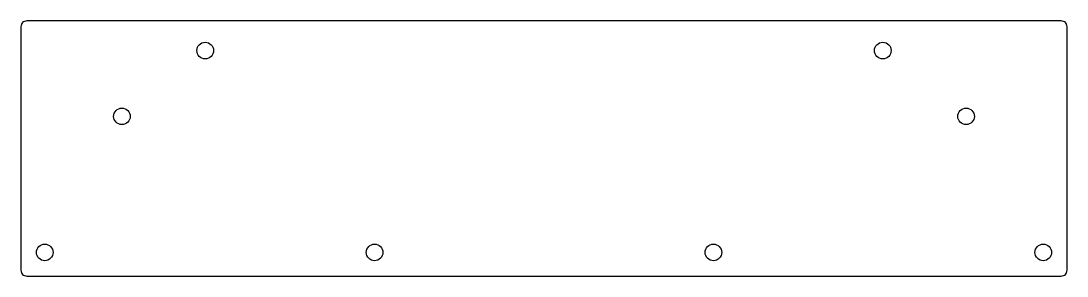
# Model space of a CAD drawing. Header units: millimetres. Extents: x 0 to 880, y 0 to 215.
import ezdxf

# ---------------------------------------------------------------- set-up
doc = ezdxf.new("R2010")
doc.units = ezdxf.units.MM
doc.layers.add('CUT_INNER', color=1, linetype='Continuous')
doc.layers.add('CUT_OUTER', color=7, linetype='Continuous')

msp = doc.modelspace()

# ---------------------------------------------------------------- linework, layer by layer
at = {"layer": 'CUT_INNER'}
for centre in [(155, 190.02296), (725, 190.02296), (85, 134.603978), (795, 134.603978), (20, 20), (297.5, 20), (582.5, 20), (860, 20)]:
    msp.add_circle(centre, 7, dxfattribs=at)
at = {"layer": 'CUT_OUTER'}
msp.add_lwpolyline([(4.999999, 0), (875, 0, 0.414214), (880, 4.999999), (880, 210.02296, 0.414214), (875, 215.02296), (5, 215.02296, 0.414214), (0, 210.02296), (0, 5.000003, 0.414214)], format="xyb", close=True, dxfattribs=at)

doc.saveas('drawing.dxf')
